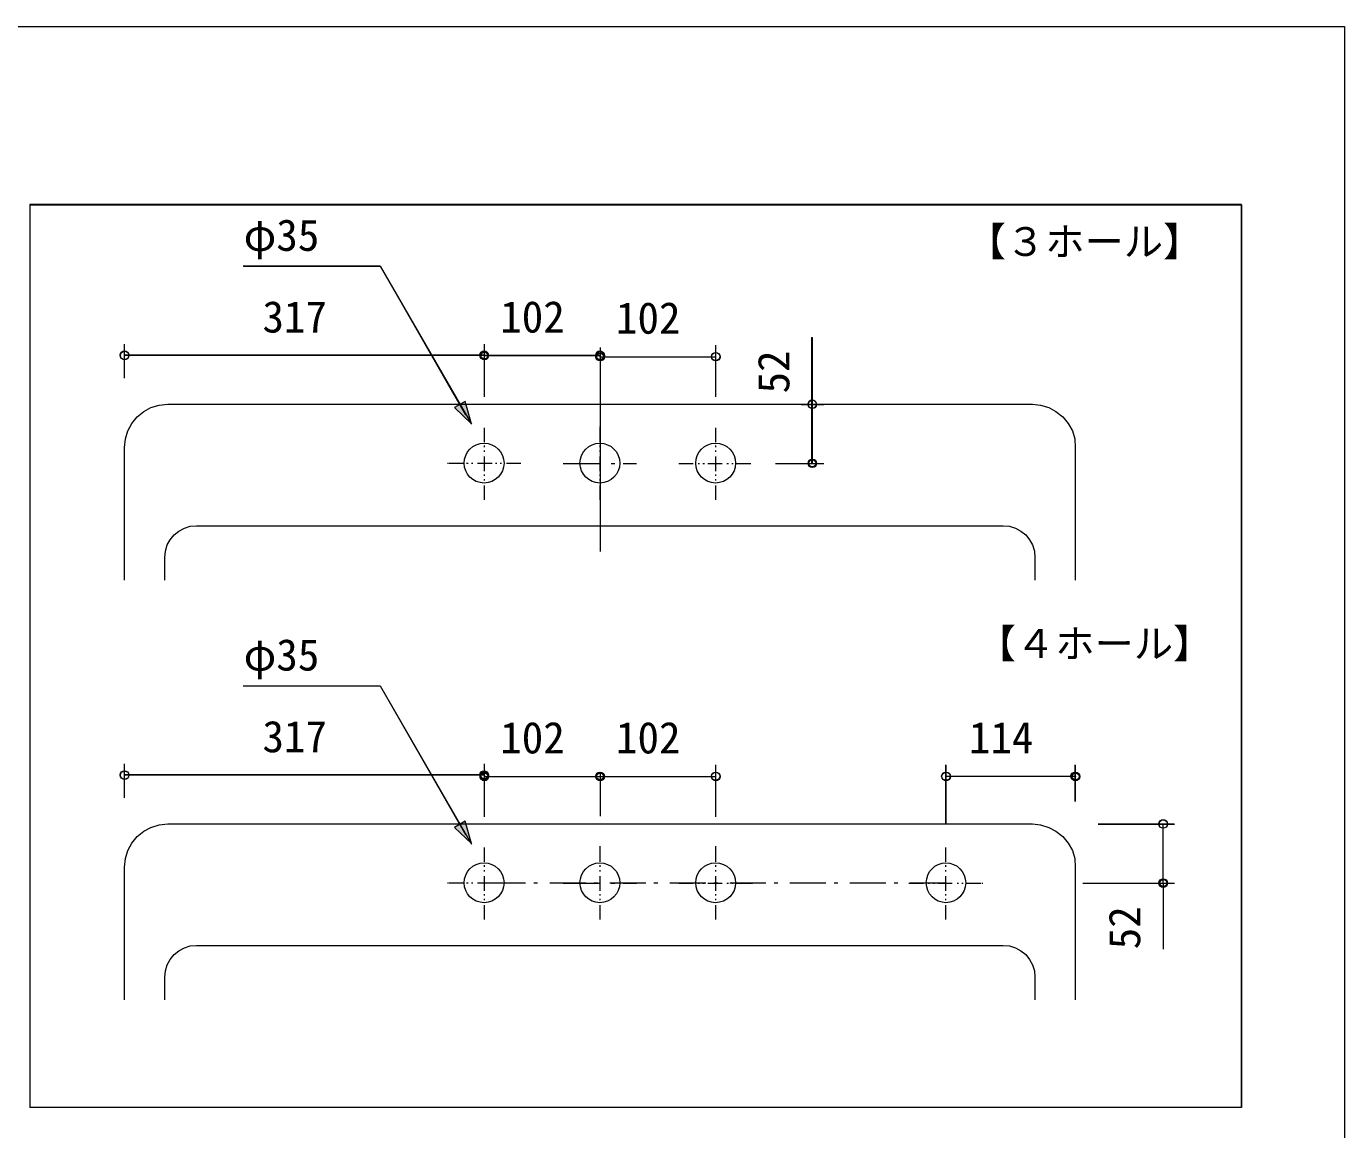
# Model space of a CAD drawing. Units: millimetres, scale not verified. Extents: x -1392 to 1350, y -947 to 991.
# Drawn here: x 188 to 1350, y 19 to 991 of the extents above; entities that cross this region are included whole.
import ezdxf
from ezdxf.enums import TextEntityAlignment as Align

# ---------------------------------------------------------------- set-up
doc = ezdxf.new("R2010")
doc.units = ezdxf.units.MM
doc.header["$LTSCALE"] = 10
doc.header["$PDMODE"] = 32
doc.header["$PDSIZE"] = 6
for name, color, linetype, lineweight in [('0-1_レイヤー_1', 7, 'Continuous', 18), ('0-7', 7, 'Continuous', 5), ('F-0', 7, 'Continuous', 5)]:
    doc.layers.add(name, color=color, linetype=linetype, lineweight=lineweight)
doc.styles.add('ＭＳ ゴシック', font='')
doc.styles.get('ＭＳ ゴシック').set_extended_font_data('MS Gothic')

msp = doc.modelspace()

# ---------------------------------------------------------------- linework, layer by layer
at = {"layer": '0-1_レイヤー_1', "color": 5}
for p, q in [((379.52, 779.91), (500.17, 779.91)), ((500.17, 779.91), (575.52, 648.68)), ((274.96, 681.27), (274.96, 710.9)), ((592.04, 664.76), (592.04, 710.9)), ((592.04, 664.76), (592.04, 710.9)), ((796.08, 664.76), (796.08, 710.06)), ((880.75, 657.99), (880.75, 717.26)), ((592.04, 701.17), (274.96, 701.17)), ((592.04, 701.17), (694.06, 701.17)), ((694.06, 707.94), (694.06, 676.19)), ((694.06, 702.44), (694.06, 691.01)), ((694.06, 702.44), (694.06, 690.16)), ((694.06, 699.9), (796.08, 699.9)), ((694.06, 665.61), (694.06, 662.22)), ((694.06, 655.03), (694.06, 623.28)), ((871.01, 657.99), (890.91, 657.99)), ((880.75, 605.92), (880.75, 657.99)), ((694.06, 612.69), (694.06, 609.31)), ((848.58, 605.92), (890.91, 605.92)), ((694.06, 602.11), (694.06, 570.36)), ((694.06, 559.78), (694.06, 556.39)), ((694.06, 549.19), (694.06, 528.45)), ((379.52, 409.92), (500.17, 409.92)), ((500.17, 409.92), (575.52, 278.68)), ((274.96, 311.28), (274.96, 340.91)), ((592.04, 294.77), (592.04, 340.91)), ((592.04, 294.77), (592.04, 340.07)), ((796.08, 294.77), (796.08, 340.07)), ((998.86, 288.42), (998.86, 340.07)), ((1112.73, 307.89), (1112.73, 340.07)), ((592.04, 331.18), (274.96, 331.18)), ((592.04, 329.9), (694.06, 329.9)), ((694.06, 332.45), (694.06, 320.17)), ((694.06, 332.45), (694.06, 320.17)), ((694.06, 329.9), (796.08, 329.9)), ((1112.73, 329.9), (998.86, 329.9)), ((1133.05, 288), (1199.94, 288)), ((1190.2, 235.93), (1190.2, 288)), ((1119.51, 235.93), (1199.94, 235.93)), ((1190.2, 235.93), (1190.2, 177.51))]:
    msp.add_line(p, q, dxfattribs=at)
at = {"layer": '0-1_レイヤー_1'}
for p, q in [((592.04, 624.55), (592.04, 637.25)), ((694.06, 637.67), (694.06, 638.52)), ((694.06, 624.55), (694.06, 637.25)), ((796.08, 624.55), (796.08, 637.25)), ((592.04, 620.31), (592.04, 621.58)), ((592.04, 616.08), (592.04, 617.35)), ((694.06, 620.31), (694.06, 621.58)), ((694.06, 616.08), (694.06, 617.35)), ((796.08, 620.31), (796.08, 621.58)), ((796.08, 616.08), (796.08, 617.35)), ((560.29, 605.92), (559.44, 605.92)), ((573.41, 605.92), (560.71, 605.92)), ((577.64, 605.92), (576.37, 605.92)), ((581.87, 605.92), (580.61, 605.92)), ((598.81, 605.92), (586.11, 605.92)), ((592.04, 599.15), (592.04, 611.85)), ((603.04, 605.92), (601.77, 605.92)), ((607.27, 605.92), (606.01, 605.92)), ((624.21, 605.92), (611.51, 605.92)), ((661.46, 605.92), (693.21, 605.92)), ((694.06, 599.15), (694.06, 611.85)), ((703.8, 605.92), (707.18, 605.92)), ((714.38, 605.92), (726.23, 605.92)), ((763.48, 605.92), (776.18, 605.92)), ((780.42, 605.92), (781.69, 605.92)), ((784.65, 605.92), (785.92, 605.92)), ((788.89, 605.92), (801.58, 605.92)), ((796.08, 599.15), (796.08, 611.85)), ((805.82, 605.92), (807.09, 605.92)), ((810.05, 605.92), (811.32, 605.92)), ((814.29, 605.92), (826.98, 605.92)), ((592.04, 594.91), (592.04, 596.18)), ((694.06, 594.91), (694.06, 596.18)), ((796.08, 594.91), (796.08, 596.18)), ((592.04, 590.68), (592.04, 591.95)), ((592.04, 573.75), (592.04, 586.45)), ((694.06, 590.68), (694.06, 591.95)), ((694.06, 573.75), (694.06, 586.45)), ((796.08, 590.68), (796.08, 591.95)), ((796.08, 573.75), (796.08, 586.45)), ((592.04, 254.55), (592.04, 267.25)), ((694.06, 267.68), (694.06, 268.52)), ((694.06, 254.55), (694.06, 267.25)), ((796.08, 267.68), (796.08, 268.52)), ((796.08, 254.55), (796.08, 267.25)), ((998.86, 254.55), (998.86, 267.25)), ((592.04, 250.32), (592.04, 251.59)), ((592.04, 246.09), (592.04, 247.36)), ((694.06, 250.32), (694.06, 251.59)), ((694.06, 246.09), (694.06, 247.36)), ((796.08, 250.32), (796.08, 251.59)), ((796.08, 246.09), (796.08, 247.36)), ((998.86, 250.32), (998.86, 251.59)), ((998.86, 246.09), (998.86, 247.36)), ((560.29, 235.93), (559.44, 235.93)), ((573.41, 235.93), (560.71, 235.93)), ((577.64, 235.93), (576.37, 235.93)), ((581.87, 235.93), (580.61, 235.93)), ((598.81, 235.93), (586.11, 235.93)), ((592.04, 229.15), (592.04, 241.85)), ((592.88, 235.93), (592.04, 235.93)), ((628.44, 235.93), (596.69, 235.93)), ((603.04, 235.93), (601.77, 235.93)), ((607.27, 235.93), (606.01, 235.93)), ((624.21, 235.93), (611.51, 235.93)), ((639.02, 235.93), (635.64, 235.93)), ((681.36, 235.93), (649.61, 235.93)), ((661.46, 235.93), (693.21, 235.93)), ((691.94, 235.93), (688.55, 235.93)), ((694.06, 229.15), (694.06, 241.85)), ((734.27, 235.93), (702.52, 235.93)), ((703.8, 235.93), (707.18, 235.93)), ((714.38, 235.93), (726.23, 235.93)), ((744.86, 235.93), (741.47, 235.93)), ((787.19, 235.93), (755.44, 235.93)), ((763.48, 235.93), (776.18, 235.93)), ((780.42, 235.93), (781.69, 235.93)), ((784.65, 235.93), (785.92, 235.93)), ((788.89, 235.93), (801.58, 235.93)), ((797.77, 235.93), (794.39, 235.93)), ((796.08, 229.15), (796.08, 241.85)), ((805.82, 235.93), (807.09, 235.93)), ((840.11, 235.93), (808.36, 235.93)), ((810.05, 235.93), (811.32, 235.93)), ((814.29, 235.93), (826.98, 235.93)), ((827.41, 235.93), (828.26, 235.93)), ((850.69, 235.93), (847.3, 235.93)), ((893.02, 235.93), (861.27, 235.93)), ((903.61, 235.93), (900.22, 235.93)), ((945.94, 235.93), (914.19, 235.93)), ((956.52, 235.93), (953.14, 235.93)), ((966.26, 235.93), (978.96, 235.93)), ((998.86, 235.93), (967.11, 235.93)), ((983.2, 235.93), (984.46, 235.93)), ((987.43, 235.93), (988.7, 235.93)), ((991.66, 235.93), (1004.36, 235.93)), ((998.86, 229.15), (998.86, 241.85)), ((1008.59, 235.93), (1009.86, 235.93)), ((1012.83, 235.93), (1014.1, 235.93)), ((1017.06, 235.93), (1029.76, 235.93)), ((1030.61, 235.93), (1031.45, 235.93)), ((592.04, 224.92), (592.04, 226.19)), ((592.04, 220.69), (592.04, 221.96)), ((694.06, 224.92), (694.06, 226.19)), ((694.06, 220.69), (694.06, 221.96)), ((796.08, 224.92), (796.08, 226.19)), ((796.08, 220.69), (796.08, 221.96)), ((998.86, 224.92), (998.86, 226.19)), ((998.86, 220.69), (998.86, 221.96)), ((592.04, 203.75), (592.04, 216.45)), ((694.06, 203.75), (694.06, 216.45)), ((796.08, 203.75), (796.08, 216.45)), ((998.86, 203.75), (998.86, 216.45))]:
    msp.add_line(p, q, dxfattribs=at)
at = {"layer": '0-1_レイヤー_1', "color": 5}
for points in [[(1259.21, 834.1), (191.56, 834.1), (191.56, 38.23), (1259.21, 38.23)], [(580.61, 640.63), (575.1, 660.53), (565.79, 655.03)], [(580.61, 270.64), (575.1, 290.54), (565.79, 285.03)]]:
    msp.add_lwpolyline(points, close=True, dxfattribs=at)
at = {"layer": '0-1_レイヤー_1'}
for points in [[(274.96, 503.05), (274.96, 619.89), (275.8, 627.51), (277.92, 634.71), (281.31, 641.06), (285.96, 646.98), (291.89, 651.64), (298.24, 655.03), (305.44, 657.14), (313.06, 657.99), (1075.06, 657.99), (1082.26, 657.14), (1089.45, 655.03), (1095.8, 651.64), (1101.73, 646.98), (1106.39, 641.06), (1110.2, 634.71), (1112.31, 627.51), (1112.73, 619.89), (1112.73, 503.05)], [(310.52, 503.05), (310.52, 522.95), (310.94, 528.45), (312.64, 533.95), (315.17, 538.61), (318.56, 542.84), (322.8, 546.23), (327.87, 548.77), (332.95, 550.46), (338.46, 550.89), (1049.23, 550.89), (1054.74, 550.46), (1060.24, 548.77), (1064.9, 546.23), (1069.13, 542.84), (1072.52, 538.61), (1075.06, 533.95), (1076.75, 528.45), (1077.17, 522.95), (1077.17, 503.05)], [(274.96, 133.06), (274.96, 249.9), (275.8, 257.52), (277.92, 264.71), (281.31, 271.06), (285.96, 276.99), (291.89, 281.65), (298.24, 285.03), (305.44, 287.15), (313.06, 288), (1075.06, 288), (1082.26, 287.15), (1089.45, 285.03), (1095.8, 281.65), (1101.73, 276.99), (1106.39, 271.06), (1110.2, 264.71), (1112.31, 257.52), (1112.73, 249.9), (1112.73, 133.06)], [(310.52, 133.06), (310.52, 152.95), (310.94, 158.46), (312.64, 163.96), (315.17, 168.62), (318.56, 172.85), (322.8, 176.24), (327.87, 178.78), (332.95, 180.47), (338.46, 180.89), (1049.23, 180.89), (1054.74, 180.47), (1060.24, 178.78), (1064.9, 176.24), (1069.13, 172.85), (1072.52, 168.62), (1075.06, 163.96), (1076.75, 158.46), (1077.17, 152.95), (1077.17, 133.06)]]:
    msp.add_lwpolyline(points, dxfattribs=at)
at = {"layer": '0-1_レイヤー_1', "color": 5}
for centre, radius in [((274.96, 701.17), 3.81), ((693.85, 700.11), 3.6), ((795.87, 700.11), 3.6), ((274.96, 331.18), 3.81), ((591.82, 330.12), 3.6), ((693.85, 330.12), 3.6), ((693.85, 330.12), 3.6), ((795.87, 330.12), 3.6), ((1190.2, 288), 3.81), ((1190.2, 235.93), 3.81)]:
    msp.add_circle(centre, radius, dxfattribs=at)
at = {"layer": '0-1_レイヤー_1'}
for centre in [(591.82, 606.13), (693.85, 606.13), (795.87, 606.13), (591.82, 236.14), (693.85, 236.14), (795.87, 236.14)]:
    msp.add_circle(centre, 17.57, dxfattribs=at)
at = {"layer": '0-1_レイヤー_1', "color": 5}
for centre, major_axis in [((591.82, 701.17), (0, 3.81)), ((591.82, 701.17), (0, 3.81)), ((693.85, 701.17), (0, 3.81)), ((880.96, 657.99), (0, 3.81)), ((880.96, 605.92), (0, 3.81)), ((591.82, 331.18), (0, 3.81)), ((998.86, 330.12), (3.81, 0)), ((1112.73, 330.12), (3.81, 0))]:
    msp.add_ellipse(centre, major_axis=major_axis, ratio=0.944394, dxfattribs=at)
at = {"layer": '0-1_レイヤー_1'}
msp.add_ellipse((998.86, 236.14), major_axis=(0, 17.57), ratio=0.98794, dxfattribs=at)
at = {"layer": '0-7'}
for p, q in [((275.08, 680.92), (275.08, 710.92)), ((592.08, 664.42), (592.08, 710.92)), ((592.08, 664.42), (592.08, 710.92)), ((796.08, 664.42), (796.08, 709.92)), ((881.11, 657.92), (881.11, 716.92)), ((592.08, 700.92), (275.08, 700.92)), ((592.08, 700.92), (694.08, 700.92)), ((694.08, 707.92), (694.08, 528.1)), ((694.08, 702.42), (694.08, 690.92)), ((694.08, 702.42), (694.08, 689.92)), ((694.08, 699.92), (796.08, 699.92)), ((871.33, 657.92), (891.11, 657.92)), ((881.11, 605.92), (881.11, 657.92)), ((848.58, 605.92), (891.11, 605.92)), ((275.08, 310.92), (275.08, 340.92)), ((592.08, 294.42), (592.08, 340.92)), ((592.08, 294.42), (592.08, 339.92)), ((796.08, 294.42), (796.08, 339.92)), ((999.08, 288.42), (999.08, 339.92)), ((1113.08, 307.92), (1113.08, 339.92)), ((592.08, 330.92), (275.08, 330.92)), ((592.08, 329.92), (694.08, 329.92)), ((694.08, 332.42), (694.08, 319.92)), ((694.08, 332.42), (694.08, 294.77)), ((694.08, 329.92), (796.08, 329.92)), ((1113.08, 329.92), (999.08, 329.92)), ((1133.08, 287.92), (1200.33, 287.92)), ((1190.33, 235.92), (1190.33, 287.92)), ((1119.58, 235.92), (1200.33, 235.92)), ((1190.33, 235.92), (1190.33, 177.53))]:
    msp.add_line(p, q, dxfattribs=at)
msp.add_lwpolyline([(191.83, 833.92), (1259.33, 833.92), (1259.33, 37.92), (191.83, 37.92)], close=True, dxfattribs=at)
for points in [[(379.91, 779.71), (500.22, 779.71), (580.68, 640.34)], [(379.91, 409.71), (500.22, 409.71), (580.68, 270.34)]]:
    msp.add_lwpolyline(points, dxfattribs=at)
for centre in [(275.08, 700.92), (592.08, 700.92), (592.08, 700.92), (694.08, 700.92), (694.08, 699.92), (796.08, 699.92), (881.11, 657.92), (881.11, 605.92), (275.08, 330.92), (592.08, 330.92), (592.08, 329.92), (694.08, 329.92), (694.08, 329.92), (796.08, 329.92), (999.08, 329.92), (1113.08, 329.92), (1190.33, 287.92), (1190.33, 235.92)]:
    msp.add_circle(centre, 3.75, dxfattribs=at)
for p in [(592.08, 700.92), (694.08, 699.92), (881.11, 605.92), (592.08, 330.92), (592.08, 329.92), (694.08, 329.92), (1113.08, 329.92), (1190.33, 235.92)]:
    msp.add_point(p, dxfattribs=at)
for points in [[(580.68, 640.34), (566.04, 654.98), (575.32, 660.34)], [(580.68, 270.34), (566.04, 284.98), (575.32, 290.34)]]:
    msp.add_solid(points, dxfattribs=at)
at = {"layer": 'F-0'}
msp.add_lwpolyline([(-1391.5, 991.14), (1350.16, 991.14), (1350.16, -947.41), (-1391.5, -947.41)], close=True, dxfattribs=at)

# ---------------------------------------------------------------- texts
at = {"layer": '0-7', "style": 'ＭＳ ゴシック'}
for s, p in [('φ35', (379.91, 784.86)), ('317', (396.54, 712.83)), ('102', (606.04, 712.83)), ('102', (708.04, 711.83)), ('φ35', (379.91, 414.86)), ('317', (396.54, 342.83)), ('102', (606.04, 341.83)), ('102', (708.04, 341.83)), ('114', (1019.04, 341.83))]:
    msp.add_text(s, height=27.86, dxfattribs=at).set_placement(p, align=Align.BOTTOM_LEFT)
for p in [(869.2, 667.53), (1178.42, 177.53)]:
    msp.add_text('52', height=27.86, rotation=90, dxfattribs=at).set_placement(p, align=Align.BOTTOM_LEFT)
at = {"layer": 'F-0', "style": 'ＭＳ ゴシック'}
for s, p in [('【３ホール】', (1017.06, 781.12)), ('【４ホール】', (1025.89, 426.71))]:
    msp.add_text(s, height=25.38, dxfattribs=at).set_placement(p, align=Align.BOTTOM_LEFT)

doc.saveas('drawing.dxf')
